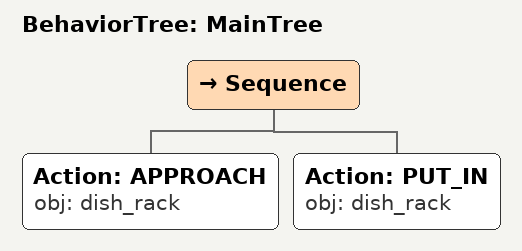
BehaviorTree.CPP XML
<root main_tree_to_execute="MainTree">
  <BehaviorTree ID="MainTree">
    <Sequence>
      <!-- Approach dish_rack -->
      <Action ID="APPROACH" obj="dish_rack" />
      <!-- Put in dish_rack -->
      <Action ID="PUT_IN" obj="dish_rack" />
    </Sequence>
  </BehaviorTree>
</root>
